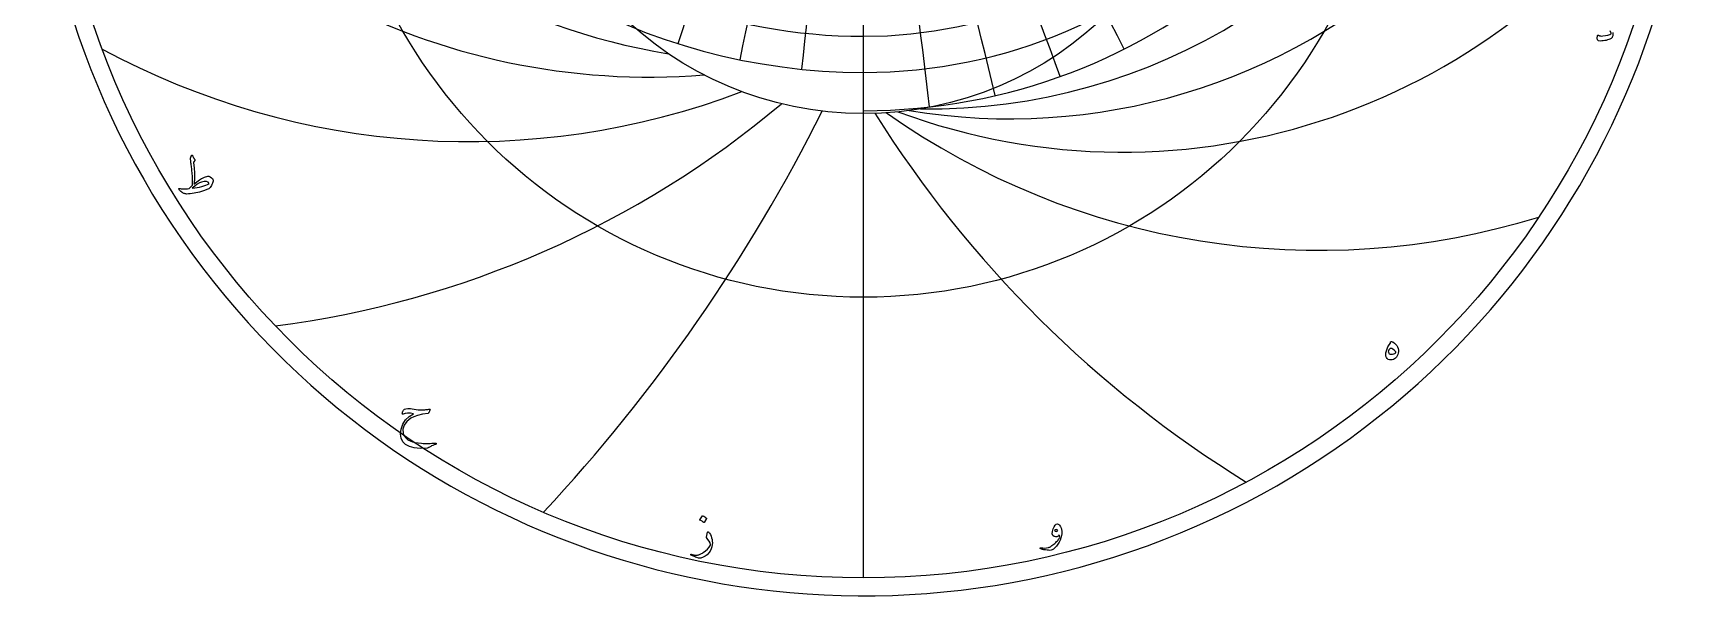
# Model space of a CAD drawing. Header units: millimetres. Extents: x -68 to 68, y -68 to 70.
# Drawn here: x -68.5 to 68.5, y -68.5 to -22.1 of the extents above; entities that cross this region are included whole.
import ezdxf

# ---------------------------------------------------------------- set-up
doc = ezdxf.new("R2010")
doc.units = ezdxf.units.MM
for name, color, linetype in [('CUT_OUTER', 1, 'Continuous'), ('ENGRAVE', 7, 'Continuous'), ('ENGRAVE_FINE', 8, 'Continuous'), ('TEXT', 5, 'Continuous')]:
    doc.layers.add(name, color=color, linetype=linetype)

msp = doc.modelspace()

# ---------------------------------------------------------------- linework, layer by layer
at = {"layer": 'CUT_OUTER'}
msp.add_arc((-0.0002, -0.0002), 68.4749, 142.031029, 87.802838, dxfattribs=at)
at = {"layer": 'ENGRAVE'}
for points in [[(0, -67), (0, 67)], [(0, -67), (0, 67)], [(0, -67), (0, -28.7086)], [(0, -67), (0, -28.7086)]]:
    msp.add_lwpolyline(points, dxfattribs=at)
for radius in [67, 43.8575, 28.7086]:
    msp.add_circle((0, 0), radius, dxfattribs=at)
for centre, radius, start, end in [((0, 22.5941), 44.9406, 105.294428, 270), ((0, 19.5266), 48.008, 270, 74.078377), ((0, 17.5218), 42.8429, 270, 90), ((0, 15.9065), 38.253, 270, 90), ((5.4433, 20.3146), 48.6394, 269.138469, 40.245154), ((0, 25.3211), 50.6423, 149.977264, 270), ((-7.5628, 28.2249), 52.7003, 178.827542, 260.69895), ((12.0756, 20.9155), 50.0675, 260.45783, 5.343178), ((-17.6962, 30.6508), 56.357, 209.134376, 274.631503), ((21.3597, 21.3597), 53.2536, 249.644118, 328.308129), ((-32.5693, 32.5693), 63.6003, 241.637891, 290.760736), ((-58.8152, 33.957), 80.8442, 277.331436, 310.079999), ((-129.8625, 34.7966), 141.4162, 317.033835, 333.408117), ((81.5284, 21.8455), 95.1188, 212.094683, 238.31602), ((37.5264, 21.6658), 61.6532, 234.691322, 287.133996)]:
    msp.add_arc(centre, radius, start, end, dxfattribs=at)
at = {"layer": 'ENGRAVE_FINE'}
for centre, radius, start, end in [((151.9268, -75.9634), 175.43, 150, 162.412046), ((151.9268, -75.9634), 175.43, 150, 162.412046), ((240.9949, -75.9634), 256.4614, 160, 168.374352), ((240.9949, -75.9634), 256.4614, 160, 168.374352), ((497.4564, -75.9634), 505.1304, 170, 174.216712), ((497.4564, -75.9634), 505.1304, 170, 174.216712), ((-611.5215, -98.5055), 620.9552, 6.5036194, 10), ((-296.2543, -98.5055), 315.2672, 13.064756, 20), ((-186.7631, -98.5055), 215.6555, 19.742202, 30), ((-128.5041, -98.5055), 167.7502, 26.597292, 40), ((-128.5041, -98.5055), 167.7502, 26.597292, 40), ((-186.7631, -98.5055), 215.6555, 19.742202, 30), ((-296.2543, -98.5055), 315.2672, 13.064756, 20), ((-611.5215, -98.5055), 620.9552, 6.5036194, 10)]:
    msp.add_arc(centre, radius, start, end, dxfattribs=at)
at = {"layer": 'TEXT'}
msp.add_lwpolyline([(61.7944, -22.04), (61.7979, -22.1084), (61.7976, -22.1752), (61.7934, -22.2399), (61.7848, -22.3019), (61.7721, -22.3612), (61.755, -22.4179), (61.7399, -22.4483), (61.7199, -22.4754), (61.6952, -22.4994), (61.6656, -22.5201), (61.564, -22.5699), (61.4591, -22.6127), (61.3511, -22.6487), (61.2398, -22.6777), (61.1259, -22.7003), (61.0099, -22.7171), (60.8917, -22.728), (60.7714, -22.733), (60.6288, -22.7091), (60.5415, -22.6287), (60.5096, -22.4919), (60.533, -22.2987), (60.541, -22.2777), (60.5521, -22.2614), (60.5665, -22.25), (60.5841, -22.2433), (60.5992, -22.2452), (60.6149, -22.2508), (60.6312, -22.2601), (60.6479, -22.2731), (60.6998, -22.3011), (60.7704, -22.3168), (60.8595, -22.3203), (60.9673, -22.3115), (61.2012, -22.2774), (61.392, -22.2391), (61.5397, -22.1965), (61.6443, -22.1497), (61.6497, -22.1433), (61.6528, -22.1326), (61.6539, -22.1177), (61.6528, -22.0986), (61.5807, -21.8974)], dxfattribs=at)
for points in [[(-55.5076, -32.3738), (-55.4873, -32.3275), (-55.4692, -32.2865), (-55.4533, -32.2509), (-55.4394, -32.2205), (-55.428, -32.1958), (-55.4192, -32.1769), (-55.4131, -32.1639), (-55.4096, -32.1567), (-55.4024, -32.1474), (-55.3937, -32.1407), (-55.3833, -32.1367), (-55.3713, -32.1354), (-55.3615, -32.137), (-55.3532, -32.1418), (-55.3466, -32.1497), (-55.3415, -32.1609), (-55.3192, -32.2152), (-55.2989, -32.2631), (-55.2808, -32.3046), (-55.2649, -32.3398), (-55.2557, -32.3552), (-55.2452, -32.3717), (-55.2333, -32.3893), (-55.2202, -32.4079), (-55.2054, -32.4276), (-55.1887, -32.4483), (-55.1703, -32.4702), (-55.1499, -32.4931), (-55.1371, -32.5162), (-55.1329, -32.5388), (-55.1371, -32.5609), (-55.1499, -32.5825), (-55.2308, -32.6889), (-55.2417, -32.7062), (-55.2489, -32.7241), (-55.2524, -32.7424), (-55.2521, -32.7613), (-55.2106, -33.23), (-55.184, -33.6097), (-55.1722, -33.9006), (-55.1754, -34.1026), (-55.1798, -34.178), (-55.1845, -34.2468), (-55.1894, -34.309), (-55.1946, -34.3645), (-55.2001, -34.4136), (-55.2058, -34.4566), (-55.2118, -34.4934), (-55.218, -34.5241), (-55.0907, -34.4267), (-54.9727, -34.3389), (-54.8639, -34.2607), (-54.7645, -34.192), (-54.6747, -34.1327), (-54.5947, -34.0824), (-54.5246, -34.0411), (-54.4643, -34.0089), (-54.3571, -33.961), (-54.2568, -33.9238), (-54.1634, -33.8971), (-54.0769, -33.8812), (-54.0311, -33.8799), (-53.9832, -33.8886), (-53.9332, -33.9075), (-53.881, -33.9365), (-53.7777, -34.0097), (-53.7022, -34.0802), (-53.6542, -34.1481), (-53.634, -34.2133), (-53.6354, -34.286), (-53.6521, -34.3677), (-53.6843, -34.4584), (-53.732, -34.5582), (-53.7852, -34.6564), (-53.8342, -34.7381), (-53.8789, -34.8033), (-53.9193, -34.852), (-54.0023, -34.9135), (-54.145, -34.983), (-54.3472, -35.0604), (-54.6091, -35.1458), (-54.7551, -35.1881), (-54.9035, -35.2257), (-55.0542, -35.2584), (-55.2074, -35.2863), (-55.3624, -35.3098), (-55.5187, -35.3289), (-55.6764, -35.3438), (-55.8354, -35.3545), (-55.8936, -35.3428), (-55.9488, -35.3289), (-56.0011, -35.313), (-56.0505, -35.2949), (-56.0974, -35.2746), (-56.1426, -35.2523), (-56.1858, -35.2278), (-56.2272, -35.2012), (-56.2998, -35.148), (-56.3602, -35.0947), (-56.4084, -35.0415), (-56.4443, -34.9883), (-56.464, -34.9441), (-56.4678, -34.9138), (-56.4555, -34.8973), (-56.4273, -34.8946), (-56.3476, -34.904), (-56.2618, -34.9111), (-56.1698, -34.9158), (-56.0718, -34.918), (-55.9676, -34.9179), (-55.8573, -34.9154), (-55.7408, -34.9104), (-55.6183, -34.9031), (-55.3372, -34.6263), (-55.3321, -34.5151), (-55.3293, -34.4028), (-55.3289, -34.2894), (-55.3309, -34.175), (-55.335, -34.0592), (-55.341, -33.9419), (-55.3488, -33.8229), (-55.3585, -33.7023), (-55.3694, -33.583), (-55.3809, -33.4676), (-55.3929, -33.3562), (-55.4054, -33.2489), (-55.4179, -33.1452), (-55.4299, -33.045), (-55.4413, -32.9483), (-55.4522, -32.855), (-55.4625, -32.7686), (-55.4719, -32.6926), (-55.4806, -32.627), (-55.4884, -32.5718), (-55.4955, -32.5267), (-55.5017, -32.4915), (-55.5072, -32.466), (-55.5118, -32.4505), (-55.5148, -32.4329), (-55.515, -32.4143), (-55.5126, -32.3946), (-55.5076, -32.3738)], [(-54.5963, -34.3666), (-54.7611, -34.435), (-54.9444, -34.5422), (-55.1464, -34.6884), (-55.3671, -34.8733), (-55.1532, -34.8468), (-54.9503, -34.8142), (-54.7583, -34.7755), (-54.5772, -34.7307), (-54.4073, -34.6802), (-54.2488, -34.6247), (-54.1017, -34.5642), (-53.9662, -34.4986), (-54.0582, -34.385), (-54.194, -34.3251), (-54.3733, -34.319), (-54.5963, -34.3666)], [(43.4794, -47.5368), (43.5158, -47.52), (43.5571, -47.5165), (43.6031, -47.5264), (43.654, -47.5495), (43.7804, -47.6342), (43.8871, -47.7305), (43.9741, -47.8385), (44.0414, -47.9583), (44.088, -48.0831), (44.1128, -48.2106), (44.1157, -48.3407), (44.0968, -48.4735), (44.0625, -48.5946), (44.0148, -48.7024), (43.9539, -48.7969), (43.8796, -48.878), (43.7958, -48.9432), (43.7061, -48.9898), (43.6106, -49.0178), (43.5092, -49.0271), (43.3767, -49.0175), (43.2686, -48.9802), (43.185, -48.9153), (43.126, -48.8227), (43.0906, -48.7101), (43.0781, -48.581), (43.0884, -48.4355), (43.1217, -48.2734), (43.1757, -48.1052), (43.2484, -47.9455), (43.3397, -47.7944), (43.4496, -47.6517), (43.4533, -47.6451), (43.456, -47.6336), (43.4576, -47.6174), (43.4581, -47.5964), (43.4594, -47.5735), (43.4634, -47.5559), (43.4701, -47.5437), (43.4794, -47.5368)], [(43.8839, -48.4522), (43.9017, -48.4299), (43.9041, -48.4011), (43.8911, -48.366), (43.8626, -48.3245), (43.7639, -48.217), (43.6678, -48.1414), (43.5744, -48.0978), (43.4836, -48.086), (43.4405, -48.0938), (43.4006, -48.1169), (43.3639, -48.1555), (43.3303, -48.2095), (43.3035, -48.2678), (43.2867, -48.3192), (43.28, -48.3636), (43.2835, -48.4011), (43.3133, -48.4701), (43.3644, -48.5193), (43.4368, -48.5488), (43.5305, -48.5587), (43.634, -48.552), (43.7274, -48.5321), (43.8107, -48.4988), (43.8839, -48.4522)], [(-35.7555, -53.1666), (-35.8577, -53.3966), (-35.867, -53.4117), (-35.8779, -53.4232), (-35.8904, -53.4309), (-35.9045, -53.4349), (-36.3769, -53.5094), (-36.7721, -53.601), (-37.0901, -53.7095), (-37.331, -53.8352), (-37.6687, -54.1106), (-37.8856, -54.4132), (-37.9816, -54.7429), (-37.9569, -55.0998), (-37.8818, -55.293), (-37.7546, -55.4639), (-37.5753, -55.6124), (-37.3437, -55.7385), (-37.1811, -55.7949), (-36.9786, -55.8407), (-36.7362, -55.8758), (-36.4538, -55.9003), (-36.3037, -55.9075), (-36.1557, -55.912), (-36.0099, -55.9139), (-35.8662, -55.9131), (-35.7251, -55.9099), (-35.5873, -55.9046), (-35.4526, -55.8971), (-35.3211, -55.8875), (-35.2903, -55.8854), (-35.2658, -55.8875), (-35.2477, -55.8939), (-35.236, -55.9046), (-35.2296, -55.9176), (-35.2275, -55.9312), (-35.2296, -55.9453), (-35.236, -55.9599), (-35.2406, -55.9678), (-35.2461, -55.9743), (-35.2524, -55.9795), (-35.2594, -55.9834), (-35.267, -55.9867), (-35.2748, -55.9903), (-35.283, -55.9941), (-35.2913, -55.9983), (-35.414, -56.0374), (-35.5223, -56.0781), (-35.6163, -56.1204), (-35.6959, -56.1643), (-35.7468, -56.196), (-35.7933, -56.2229), (-35.8352, -56.245), (-35.8726, -56.2623), (-35.9049, -56.2756), (-35.9316, -56.2857), (-35.9528, -56.2926), (-35.9684, -56.2963), (-36.5507, -56.3179), (-37.0457, -56.2761), (-37.4534, -56.171), (-37.7738, -56.0025), (-38.0053, -55.7715), (-38.1421, -55.483), (-38.1842, -55.1371), (-38.1315, -54.7336), (-37.992, -54.3272), (-37.7738, -53.981), (-37.4768, -53.6949), (-37.101, -53.469), (-37.3671, -53.4181), (-37.5992, -53.4062), (-37.7972, -53.433), (-37.9611, -53.4988), (-37.9755, -53.5041), (-37.9888, -53.5073), (-38.0011, -53.5084), (-38.0122, -53.5073), (-38.0216, -53.5038), (-38.0282, -53.4977), (-38.0322, -53.4889), (-38.0335, -53.4775), (-38.0277, -53.4245), (-38.0186, -53.3721), (-38.0064, -53.3202), (-37.991, -53.2688), (-37.9367, -53.169), (-37.8504, -53.0953), (-37.7323, -53.0477), (-37.5822, -53.0261), (-37.4872, -53.0269), (-37.3682, -53.0378), (-37.2253, -53.0589), (-37.0584, -53.09), (-36.8863, -53.1211), (-36.7274, -53.1422), (-36.5818, -53.1531), (-36.4495, -53.1539), (-36.3859, -53.1511), (-36.3186, -53.1469), (-36.2475, -53.1415), (-36.1728, -53.1347), (-36.0943, -53.1263), (-36.012, -53.1161), (-35.9261, -53.104), (-35.8364, -53.09), (-35.785, -53.0884), (-35.7544, -53.1006), (-35.7446, -53.1267), (-35.7555, -53.1666)], [(-13.287, -61.8937), (-13.2816, -61.8884), (-13.2742, -61.8852), (-13.2646, -61.8841), (-13.2529, -61.8852), (-13.1701, -61.9187), (-13.0921, -61.9597), (-13.019, -62.0081), (-12.9506, -62.064), (-12.9439, -62.0725), (-12.941, -62.0811), (-12.9418, -62.0896), (-12.9463, -62.0981), (-13.1464, -62.4217), (-13.1539, -62.4294), (-13.1635, -62.4313), (-13.1752, -62.4273), (-13.189, -62.4174), (-13.201, -62.4089), (-13.2199, -62.3962), (-13.2457, -62.3791), (-13.2784, -62.3578), (-13.3186, -62.3323), (-13.3668, -62.3025), (-13.4229, -62.2684), (-13.4871, -62.2301), (-13.4956, -62.2237), (-13.4999, -62.2173), (-13.4999, -62.2109), (-13.4956, -62.2045)], [(15.639, -62.9606), (15.7167, -62.7802), (15.8008, -62.6519), (15.8913, -62.5758), (15.9881, -62.5519), (16.0488, -62.5625), (16.1074, -62.5944), (16.1638, -62.6477), (16.2181, -62.7222), (16.2442, -62.7653), (16.267, -62.8095), (16.2867, -62.8547), (16.3032, -62.901), (16.3173, -62.9487), (16.3298, -62.9979), (16.3408, -63.0487), (16.3501, -63.1011), (16.3589, -63.218), (16.3511, -63.3556), (16.3269, -63.5139), (16.2862, -63.693), (16.2261, -63.8785), (16.1436, -64.056), (16.0387, -64.2255), (15.9115, -64.3871), (15.7782, -64.5279), (15.6592, -64.6309), (15.5546, -64.6961), (15.4644, -64.7235), (15.3723, -64.7283), (15.2664, -64.7256), (15.1466, -64.7155), (15.013, -64.6979), (14.9453, -64.6869), (14.8826, -64.675), (14.825, -64.6624), (14.7725, -64.649), (14.7247, -64.6352), (14.6814, -64.6218), (14.6427, -64.6086), (14.6085, -64.5957), (14.5883, -64.5845), (14.5745, -64.5723), (14.567, -64.559), (14.5659, -64.5446), (14.5726, -64.5303), (14.584, -64.5212), (14.6003, -64.5175), (14.6213, -64.5191), (14.7855, -64.535), (14.946, -64.5361), (15.1027, -64.5223), (15.2558, -64.4935), (15.303, -64.4789), (15.3553, -64.4563), (15.4126, -64.4257), (15.475, -64.3871), (15.5425, -64.3405), (15.615, -64.286), (15.6926, -64.2234), (15.7752, -64.1529), (15.8561, -64.08), (15.9285, -64.0102), (15.9924, -63.9437), (16.0478, -63.8804), (16.0943, -63.82), (16.1318, -63.7622), (16.1603, -63.7071), (16.1798, -63.6547), (16.1686, -63.5754), (16.1563, -63.5163), (16.143, -63.4775), (16.1287, -63.4588), (16.0422, -63.5608), (15.9445, -63.6153), (15.8356, -63.6225), (15.7156, -63.5823), (15.6166, -63.4955), (15.5708, -63.363), (15.5783, -63.1847), (15.639, -62.9606)], [(-12.8526, -63.218), (-12.8502, -63.2102), (-12.8473, -63.2041), (-12.8438, -63.1996), (-12.8399, -63.1967), (-12.8279, -63.1956), (-12.8132, -63.2009), (-12.7959, -63.2126), (-12.776, -63.2307), (-12.6983, -63.3231), (-12.6312, -63.4298), (-12.5748, -63.5509), (-12.529, -63.6864), (-12.4934, -63.8322), (-12.4715, -63.9759), (-12.4636, -64.1175), (-12.4694, -64.2569), (-12.5072, -64.4406), (-12.5695, -64.6167), (-12.6562, -64.7855), (-12.7675, -64.9467), (-12.9005, -65.0928), (-13.0528, -65.2118), (-13.2241, -65.3036), (-13.4147, -65.3683), (-13.4658, -65.3792), (-13.5169, -65.3821), (-13.568, -65.3771), (-13.6191, -65.364), (-13.7368, -65.3229), (-13.8432, -65.2847), (-13.938, -65.2495), (-14.0215, -65.2171), (-14.0932, -65.1877), (-14.1529, -65.1612), (-14.2007, -65.1377), (-14.2365, -65.1171), (-14.244, -65.1107), (-14.2493, -65.1043), (-14.2525, -65.0979), (-14.2535, -65.0915), (-14.2527, -65.0833), (-14.2503, -65.0755), (-14.2463, -65.0684), (-14.2408, -65.0617), (-14.2336, -65.0566), (-14.2248, -65.0543), (-14.2144, -65.0545), (-14.2024, -65.0574), (-14.1295, -65.077), (-14.0598, -65.0931), (-13.9933, -65.1057), (-13.9299, -65.1149), (-13.8692, -65.1207), (-13.8107, -65.1229), (-13.7543, -65.1217), (-13.7, -65.1171), (-13.6458, -65.1084), (-13.5898, -65.0952), (-13.5319, -65.0775), (-13.4722, -65.0553), (-13.4106, -65.0283), (-13.3471, -64.9962), (-13.2818, -64.9591), (-13.2146, -64.9169), (-13.0259, -64.7812), (-12.8643, -64.6338), (-12.7299, -64.4746), (-12.6227, -64.3038), (-12.6158, -64.2899), (-12.6121, -64.274), (-12.6115, -64.2559), (-12.6142, -64.2356), (-12.6589, -64.1161), (-12.7291, -63.9834), (-12.825, -63.8372), (-12.9463, -63.6778), (-12.9516, -63.6677), (-12.9548, -63.6587), (-12.9559, -63.6507), (-12.9548, -63.6438)], [(16.0265, -63.1182), (15.9637, -63.0421), (15.8987, -63.0139), (15.8317, -63.0335), (15.7625, -63.1011), (15.8189, -63.1469), (15.8817, -63.165), (15.9509, -63.1554), (16.0265, -63.1182)]]:
    msp.add_lwpolyline(points, close=True, dxfattribs=at)

doc.saveas('drawing.dxf')
